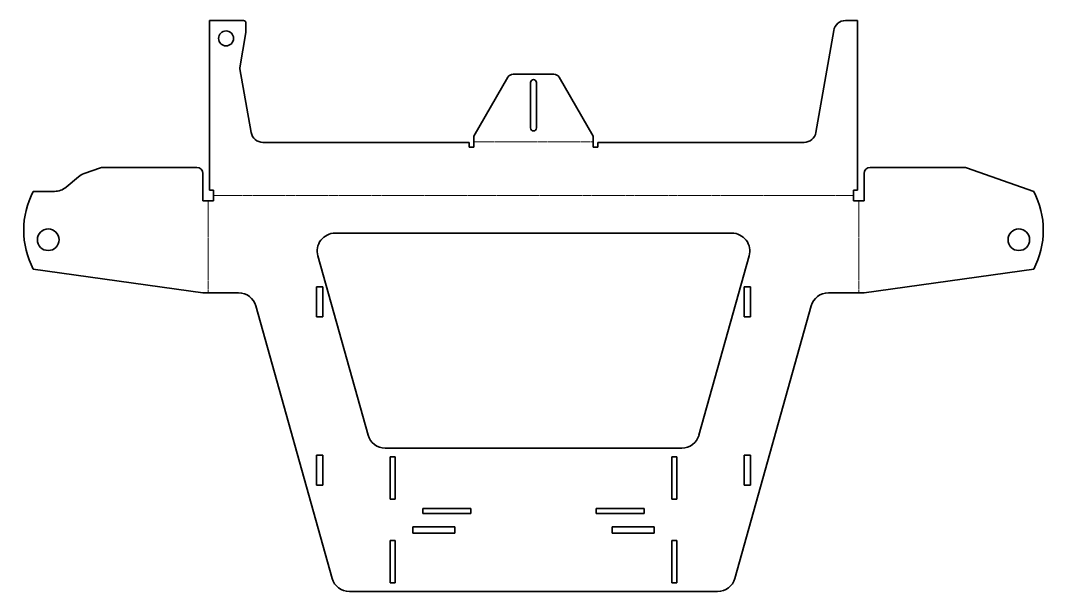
# Model space of a CAD drawing. Header units: millimetres. Extents: x -3 to 856, y 0 to 478.
import ezdxf

# ---------------------------------------------------------------- set-up
doc = ezdxf.new("R2010")
doc.units = ezdxf.units.MM
doc.linetypes.add('Chain', pattern=[13.68, 9.12, -1.14, 2.28, -1.14])
doc.layers.add('SIMUMAK Bend Centerline (ISO)', color=7, linetype='Chain', lineweight=9)
doc.layers.add('SIMUMAK Visible (ISO)', color=7, linetype='Continuous', lineweight=35)

# ---------------------------------------------------------------- blocks, each defined once
blk = doc.blocks.new('SIL-027-CBASE-03_Sheet_7_VIEW73')
at = {"layer": 'SIMUMAK Bend Centerline (ISO)', "ltscale": 0.263158}
for p, q in [((39.63, 87.99), (-60.37, 87.99)), ((-282.69, -38.59), (-282.69, 38.41)), ((-278.17, 42.94), (257.43, 42.94)), ((261.96, -38.59), (261.96, 38.41))]:
    blk.add_line(p, q, dxfattribs=at)
at = {"layer": 'SIMUMAK Visible (ISO)'}
for p, q in [((-281.77, 189.46), (-281.77, 47.46)), ((-281.77, 189.46), (-253.19, 189.46)), ((261.03, 189.46), (250.84, 189.46)), ((261.03, 189.46), (261.03, 47.46)), ((-251.19, 187.46), (-251.19, 179.63)), ((240.99, 181.18), (226.08, 95.74)), ((-251.21, 179.3), (-256.13, 149.8)), ((-246.81, 95.74), (-256.13, 149.13)), ((-31.81, 142.01), (-60.37, 92.51)), ((6.75, 144.51), (-27.48, 144.51)), ((-12.87, 99.51), (-12.87, 137.51)), ((-7.87, 137.51), (-7.87, 99.51)), ((39.63, 92.51), (11.08, 142.01)), ((-64.37, 87.46), (-236.96, 87.46)), ((-64.37, 83.46), (-64.37, 87.46)), ((-60.37, 92.51), (-60.37, 83.46)), ((39.63, 92.51), (39.63, 83.46)), ((43.63, 87.46), (43.63, 83.46)), ((216.23, 87.46), (43.63, 87.46)), ((-60.37, 83.46), (-64.37, 83.46)), ((43.63, 83.46), (39.63, 83.46)), ((-373.02, 66.13), (-386.63, 61.35)), ((-292.21, 66.41), (-371.36, 66.41)), ((-287.21, 38.41), (-287.21, 61.41)), ((266.48, 61.41), (266.48, 38.41)), ((350.63, 66.41), (271.48, 66.41)), ((408.48, 46.41), (352.28, 66.13)), ((-391.31, 58.69), (-401.76, 49.92)), ((-411.4, 46.41), (-429.21, 46.41)), ((-278.17, 47.46), (-281.77, 47.46)), ((-278.17, 38.41), (-278.17, 47.46)), ((261.03, 47.46), (257.43, 47.46)), ((257.43, 47.46), (257.43, 38.41)), ((-278.17, 38.41), (-287.21, 38.41)), ((266.48, 38.41), (257.43, 38.41)), ((155.76, 11.41), (-176.49, 11.41)), ((-148.93, -157.63), (-190.93, -7.63)), ((170.2, -7.63), (128.2, -157.63)), ((-429.21, -18.59), (-287.21, -38.59)), ((266.48, -38.59), (408.48, -18.59)), ((-191.97, -58.64), (-191.97, -33.44)), ((-191.97, -33.44), (-186.77, -33.44)), ((-186.77, -33.44), (-186.77, -58.64)), ((166.03, -58.64), (166.03, -33.44)), ((166.03, -33.44), (171.23, -33.44)), ((171.23, -33.44), (171.23, -58.64)), ((-257.24, -38.59), (-287.21, -38.59)), ((236.51, -38.59), (266.48, -38.59)), ((-242.8, -49.54), (-178.93, -277.63)), ((158.2, -277.63), (222.07, -49.54)), ((-186.77, -58.64), (-191.97, -58.64)), ((171.23, -58.64), (166.03, -58.64)), ((-134.49, -168.59), (113.76, -168.59)), ((-191.97, -174.44), (-186.77, -174.44)), ((-191.97, -199.64), (-191.97, -174.44)), ((-186.77, -174.44), (-186.77, -199.64)), ((-130.52, -175.94), (-126.22, -175.94)), ((-130.52, -211.24), (-130.52, -175.94)), ((-126.22, -175.94), (-126.22, -211.24)), ((105.48, -211.24), (105.48, -175.94)), ((105.48, -175.94), (109.78, -175.94)), ((109.78, -175.94), (109.78, -211.24)), ((166.03, -199.64), (166.03, -174.44)), ((166.03, -174.44), (171.23, -174.44)), ((171.23, -174.44), (171.23, -199.64)), ((-186.77, -199.64), (-191.97, -199.64)), ((171.23, -199.64), (166.03, -199.64)), ((-126.22, -211.24), (-130.52, -211.24)), ((109.78, -211.24), (105.48, -211.24)), ((-102.97, -219.09), (-62.77, -219.09)), ((-102.97, -223.19), (-102.97, -219.09)), ((-62.77, -223.19), (-102.97, -223.19)), ((-62.77, -219.09), (-62.77, -223.19)), ((42.03, -219.09), (82.23, -219.09)), ((42.03, -223.19), (42.03, -219.09)), ((82.23, -223.19), (42.03, -223.19)), ((82.23, -219.09), (82.23, -223.19)), ((-111.32, -239.64), (-111.32, -234.44)), ((-111.32, -234.44), (-76.32, -234.44)), ((-76.32, -239.64), (-111.32, -239.64)), ((-76.32, -234.44), (-76.32, -239.64)), ((55.58, -234.44), (90.58, -234.44)), ((55.58, -239.64), (55.58, -234.44)), ((90.58, -239.64), (55.58, -239.64)), ((90.58, -234.44), (90.58, -239.64)), ((-130.52, -245.94), (-126.22, -245.94)), ((-130.52, -281.24), (-130.52, -245.94)), ((-126.22, -245.94), (-126.22, -281.24)), ((105.48, -245.94), (109.78, -245.94)), ((105.48, -281.24), (105.48, -245.94)), ((109.78, -245.94), (109.78, -281.24)), ((-126.22, -281.24), (-130.52, -281.24)), ((109.78, -281.24), (105.48, -281.24)), ((-164.49, -288.59), (143.76, -288.59))]:
    blk.add_line(p, q, dxfattribs=at)
for centre, radius in [((-267.77, 174.46), 6.25), ((-416.71, 5.91), 9.05), ((395.98, 5.91), 9.05)]:
    blk.add_circle(centre, radius, dxfattribs=at)
at = {"layer": 'SIMUMAK Visible (ISO)', "extrusion": (0, 0, -1)}
for centre, radius, start, end in [((253.19, 187.46), 2, 90, 180), ((-250.84, 179.46), 10, 9.89899, 90), ((253.19, 179.63), 2, 180, 189.46232), ((27.48, 139.51), 5, 29.98164, 90), ((10.37, 137.51), 2.5, 0, 180), ((-6.75, 139.51), 5, 90, 150.01836), ((10.37, 99.51), 2.5, 180, 0), ((381.67, 47.2), 15, 50, 70.66519), ((371.36, 61.41), 5, 70.66519, 90), ((292.21, 61.41), 5, 90, 180), ((-271.48, 61.41), 5, 360, 90), ((-350.63, 61.41), 5, 90, 109.33481), ((164.49, -273.59), 15, 270, 344.35775), ((-143.76, -273.59), 15, 195.64225, 270)]:
    blk.add_arc(centre, radius, start, end, dxfattribs=at)
at = {"layer": 'SIMUMAK Visible (ISO)'}
for centre, radius, start, end in [((-254.16, 149.47), 2, 170.53768, 189.89899), ((-236.96, 97.46), 10, 189.89899, 270), ((216.23, 97.46), 10, 270, 350.10101), ((-367.22, 13.91), 70, 152.336, 207.664), ((-411.4, 61.41), 15, 270, 310), ((346.48, 13.91), 70, 332.336, 27.664), ((-176.49, -3.59), 15, 90, 195.64225), ((155.76, -3.59), 15, 344.35775, 90), ((-257.24, -53.59), 15, 15.64225, 90), ((236.51, -53.59), 15, 90, 164.35775), ((-134.49, -153.59), 15, 195.64225, 270), ((113.76, -153.59), 15, 270, 344.35775)]:
    blk.add_arc(centre, radius, start, end, dxfattribs=at)

msp = doc.modelspace()

# ---------------------------------------------------------------- block references
msp.add_blockref('SIL-027-CBASE-03_Sheet_7_VIEW73', (437.22, 288.59))

doc.saveas('drawing.dxf')
